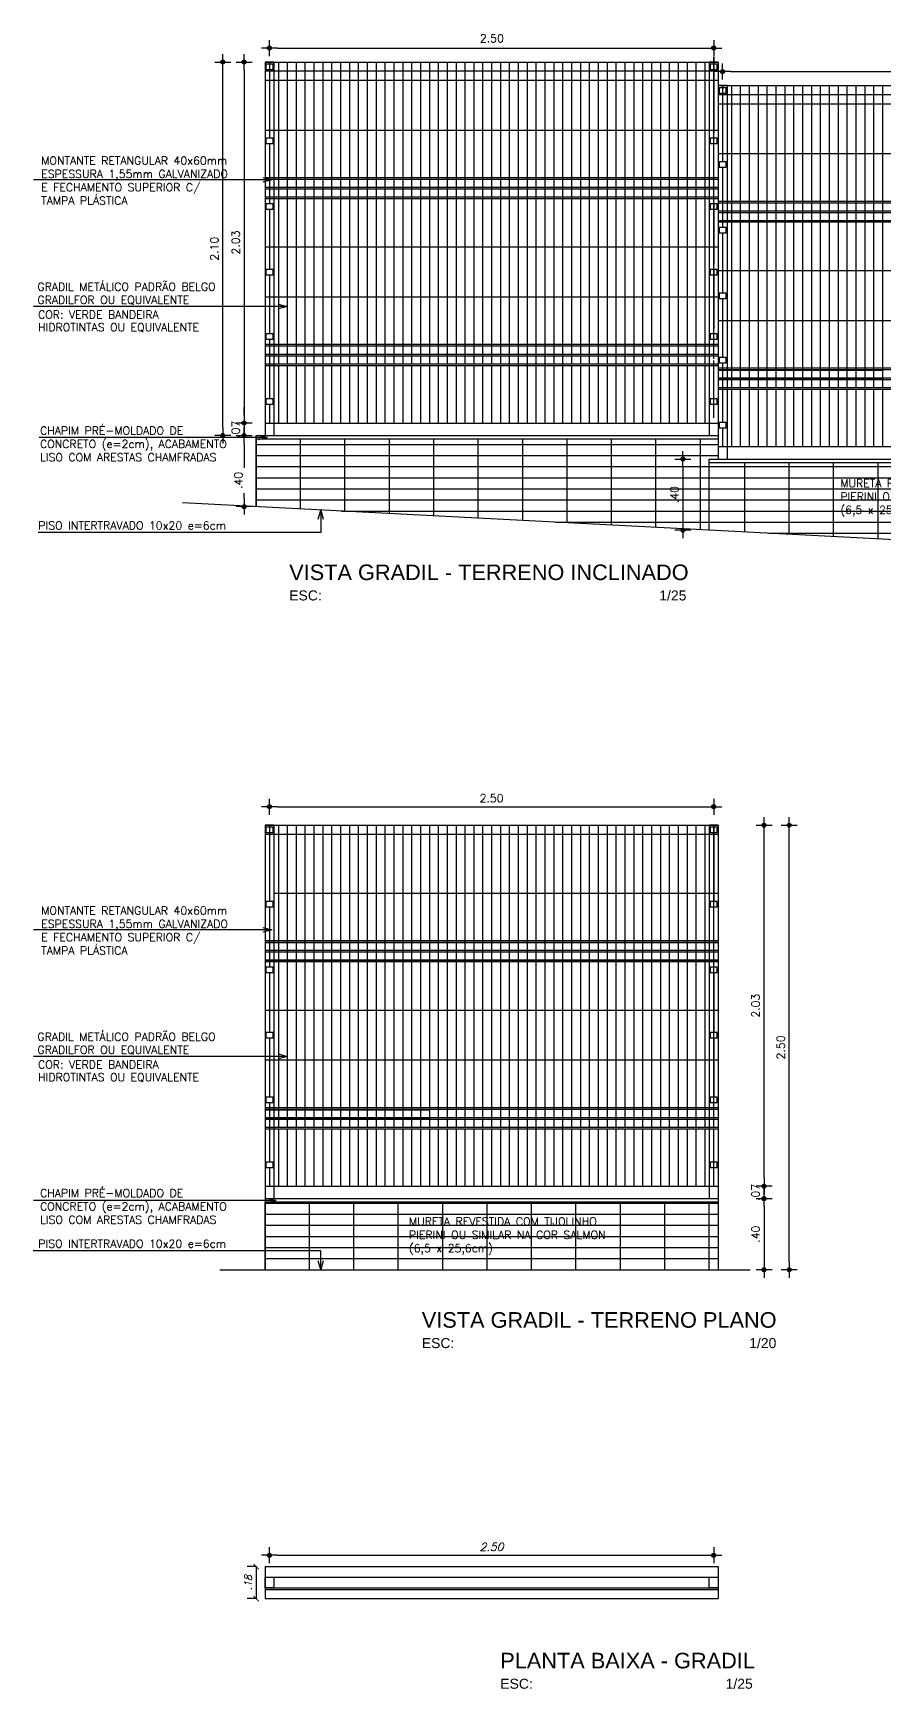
# Model space of a CAD drawing. Header units: millimetres. Extents: x 490 to 675, y -160 to -87.
# Drawn here: x 666.08 to 670.88, y -111.68 to -102.37 of the extents above; entities that cross this region are included whole.
import ezdxf

# ---------------------------------------------------------------- set-up
doc = ezdxf.new("R2010")
doc.units = ezdxf.units.MM
doc.header["$LTSCALE"] = 2.5
for name, color, linetype in [('ALAMBRADO', 2, 'Continuous'), ('COTA', 9, 'Continuous'), ('COTAS', 1, 'Continuous'), ('Hatch', 9, 'Continuous'), ('INDICAÇÃO', 1, 'Continuous'), ('LINHA', 1, 'Continuous'), ('TITULO', 2, 'Continuous'), ('TXAMB', 2, 'Continuous'), ('VIS', 5, 'Continuous'), ('VISTA1', 1, 'Continuous')]:
    doc.layers.add(name, color=color, linetype=linetype)
doc.styles.add('AMB25', font='ROMANS.SHX', dxfattribs={"height": 0.12})
doc.styles.add('COTA25', font='romans.shx')
doc.styles.add('COTA50', font='ROMANS.shx')
doc.styles.add('ROMANS', font='romans', dxfattribs={"oblique": 15})
doc.styles.add('TIT20', font='verdanab.ttf')
doc.dimstyles.new('Cota20', dxfattribs={"dimscale": 0, "dimtxt": 0.04, "dimasz": 0.03, "dimexe": 0.05, "dimexo": 0.2, "dimgap": 0.025, "dimtad": 1, "dimlfac": -1, "dimzin": 4, "dimdsep": 46, "dimtxsty": 'ROMANS', "dimblk": 'ARCHTICK', "dimcen": 0.075, "dimclrd": 256, "dimclre": 8, "dimclrt": 2, "dimadec": 0, "dimazin": 0, "dimtfac": 1.2, "dimtix": 1, "dimtmove": 2, "dimatfit": 3, "dimldrblk": 'DOT', "dimfxl": 0.2, "dimfxlon": 1, "dimtvp": 2, "dimtolj": 1, "dimtzin": 4, "dimarcsym": 0})
doc.dimstyles.new('COTA25$0', dxfattribs={"dimtxt": 0.045, "dimasz": 0.045, "dimexe": 0.05, "dimexo": 0.95, "dimgap": 0.025, "dimtad": 1, "dimzin": 4, "dimdsep": 46, "dimtxsty": 'COTA25', "dimblk": 'bola', "dimcen": -0.1, "dimdle": 0.05, "dimse1": 1, "dimse2": 1, "dimclrd": 256, "dimclre": 3, "dimclrt": 2, "dimadec": 0, "dimazin": 0, "dimtfac": 1, "dimtix": 1, "dimtmove": 2, "dimatfit": 3, "dimldrblk": 'USERTICK', "dimfxl": 1, "dimtvp": 2.5, "dimtolj": 1, "dimtzin": 4, "dimarcsym": 0})
doc.dimstyles.new('COTA50$7', dxfattribs={"dimtxt": 0.09, "dimasz": 0.1, "dimexe": 0.05, "dimexo": 0.95, "dimgap": 0.1, "dimtad": 1, "dimzin": 4, "dimdsep": 46, "dimtxsty": 'COTA50', "dimblk": 'USERTICK', "dimblk1": 'OPEN30', "dimblk2": 'OPEN30', "dimsah": 1, "dimcen": -0.1, "dimdle": 0.05, "dimse1": 1, "dimse2": 1, "dimclrd": 256, "dimclre": 3, "dimclrt": 2, "dimadec": 0, "dimazin": 0, "dimtfac": 1, "dimtix": 1, "dimtmove": 2, "dimatfit": 3, "dimldrblk": 'OPEN30', "dimfxl": 1, "dimtvp": 1.25, "dimtolj": 1, "dimtzin": 4, "dimarcsym": 0})

# ---------------------------------------------------------------- blocks, each defined once
blk = doc.blocks.new('bola')
blk.add_hatch(color=0).paths.add_polyline_path([(-0.25, 0, 1), (0.25, 0, 1)])
at = {"color": 0}
for p, q in [((-1, 0), (-0.25, 0)), ((0, 1), (0, 0.25)), ((0.25, 0), (1, 0)), ((0, -0.25), (0, -1))]:
    blk.add_line(p, q, dxfattribs=at)
blk.add_circle((0, 0), 0.25, dxfattribs=at)
blk = doc.blocks.new('*D623')
at = {"layer": 'COTA', "lineweight": -2}
blk.add_line((667.4584, -102.4522), (669.8684, -102.4522), dxfattribs=at)
at = {"layer": 'DEFPOINTS', "color": 0}
for p in [(669.9134, -102.4522), (667.4134, -102.5309), (669.9134, -102.5309)]:
    blk.add_point(p, dxfattribs=at)
at = {"layer": 'COTA', "lineweight": -2, "xscale": 0.045, "yscale": 0.045, "zscale": 0.045, "rotation": 180}
blk.add_blockref('bola', (667.4134, -102.4522), dxfattribs=at)
at = {"layer": 'COTA', "lineweight": -2, "xscale": 0.045, "yscale": 0.045, "zscale": 0.045}
blk.add_blockref('bola', (669.9134, -102.4522), dxfattribs=at)
at = {"layer": 'COTA', "color": 2, "insert": (668.6651, -102.3978), "char_height": 0.045, "attachment_point": 5, "style": 'COTA25'}
blk.add_mtext('\\A1;2.50', dxfattribs=at)
blk = doc.blocks.new('USERTICK')
at = {"color": 0}
for p, q in [((-1, 0), (1, 0)), ((0, 1), (0, -1))]:
    blk.add_line(p, q, dxfattribs=at)
blk.add_circle((0, 0), 0.25, dxfattribs=at)
blk = doc.blocks.new('*D624')
at = {"layer": 'COTA', "lineweight": -2}
blk.add_line((670.0084, -102.5846), (672.4184, -102.5846), dxfattribs=at)
at = {"layer": 'DEFPOINTS', "color": 0}
for p in [(672.4634, -102.5846), (669.9634, -102.6634), (672.4634, -102.6634)]:
    blk.add_point(p, dxfattribs=at)
at = {"layer": 'COTA', "lineweight": -2, "xscale": 0.045, "yscale": 0.045, "zscale": 0.045, "rotation": 180}
blk.add_blockref('bola', (669.9634, -102.5846), dxfattribs=at)
at = {"layer": 'COTA', "lineweight": -2, "xscale": 0.045, "yscale": 0.045, "zscale": 0.045}
blk.add_blockref('bola', (672.4634, -102.5846), dxfattribs=at)
at = {"layer": 'COTA', "color": 2, "insert": (671.2134, -102.5371), "char_height": 0.045, "attachment_point": 5, "style": 'COTA25'}
blk.add_mtext('\\A1;2.50', dxfattribs=at)
blk = doc.blocks.new('*D626')
at = {"layer": 'COTAS', "lineweight": -2}
blk.add_line((667.4584, -110.9276), (669.8684, -110.9276), dxfattribs=at)
at = {"layer": 'DEFPOINTS', "color": 0}
for p in [(669.9134, -110.9276), (667.4134, -111.0514), (669.9134, -111.0514)]:
    blk.add_point(p, dxfattribs=at)
at = {"layer": 'COTAS', "lineweight": -2, "xscale": 0.045, "yscale": 0.045, "zscale": 0.045, "rotation": 180}
blk.add_blockref('bola', (667.4134, -110.9276), dxfattribs=at)
at = {"layer": 'COTAS', "lineweight": -2, "xscale": 0.045, "yscale": 0.045, "zscale": 0.045}
blk.add_blockref('bola', (669.9134, -110.9276), dxfattribs=at)
at = {"layer": 'COTAS', "color": 2, "insert": (668.6634, -110.8801), "char_height": 0.045, "attachment_point": 5, "style": 'ROMANS'}
blk.add_mtext('\\A1;2.50', dxfattribs=at)
blk = doc.blocks.new('_ArchTick')
at = {"color": 0, "linetype": 'ByBlock', "const_width": 0.15}
blk.add_lwpolyline([(-0.5, -0.5), (0.5, 0.5)], dxfattribs=at)
blk = doc.blocks.new('*D627')
at = {"layer": 'COTAS', "color": 8, "lineweight": -2}
for p, q in [((667.3386, -110.9914), (667.2886, -110.9914)), ((667.3386, -111.1714), (667.2886, -111.1714))]:
    blk.add_line(p, q, dxfattribs=at)
at = {"layer": 'COTAS', "lineweight": -2}
blk.add_line((667.3386, -110.9914), (667.3386, -111.1714), dxfattribs=at)
at = {"layer": 'DEFPOINTS', "color": 0}
for p in [(667.3884, -110.9914), (667.3386, -111.1714), (667.3884, -111.1714)]:
    blk.add_point(p, dxfattribs=at)
at = {"layer": 'COTAS', "lineweight": -2, "xscale": 0.03, "yscale": 0.03, "zscale": 0.03}
for p, rotation in [((667.3386, -110.9914), 90), ((667.3386, -111.1714), 270)]:
    blk.add_blockref('_ArchTick', p, dxfattribs=dict(at, rotation=rotation))
at = {"layer": 'COTAS', "color": 2, "insert": (667.2936, -111.0814), "char_height": 0.04, "attachment_point": 5, "rotation": 90, "style": 'ROMANS'}
blk.add_mtext('\\A1;.18', dxfattribs=at)
blk = doc.blocks.new('_Dot')
at = {"color": 0, "linetype": 'ByBlock', "lineweight": -2}
blk.add_line((-0.5, 0), (-1, 0), dxfattribs=at)
at = {"color": 0, "linetype": 'ByBlock', "const_width": 0.5}
blk.add_lwpolyline([(-0.25, 0, 1), (0.25, 0, 1)], format="xyb", close=True, dxfattribs=at)
blk = doc.blocks.new('*D629')
at = {"layer": 'COTA', "lineweight": -2}
blk.add_line((667.2708, -102.5759), (667.2708, -104.5159), dxfattribs=at)
at = {"layer": 'DEFPOINTS', "color": 0}
for p in [(667.3884, -102.5309), (667.2708, -104.5609), (667.3884, -104.5609)]:
    blk.add_point(p, dxfattribs=at)
at = {"layer": 'COTA', "lineweight": -2, "xscale": 0.045, "yscale": 0.045, "zscale": 0.045}
for p, rotation in [((667.2708, -102.5309), 90), ((667.2708, -104.5609), 270)]:
    blk.add_blockref('bola', p, dxfattribs=dict(at, rotation=rotation))
at = {"layer": 'COTA', "color": 2, "insert": (667.2233, -103.5459), "char_height": 0.045, "attachment_point": 5, "rotation": 90, "style": 'COTA25'}
blk.add_mtext('\\A1;2.03', dxfattribs=at)
blk = doc.blocks.new('*D630')
at = {"layer": 'COTA', "lineweight": -2}
for p, q in [((667.2708, -104.5159), (667.2708, -104.4709)), ((667.2708, -104.5609), (667.2708, -104.6309)), ((667.2708, -104.6759), (667.2708, -104.7209))]:
    blk.add_line(p, q, dxfattribs=at)
at = {"layer": 'DEFPOINTS', "color": 0}
for p in [(667.2708, -104.6309), (667.3384, -104.6309), (667.3884, -104.5609)]:
    blk.add_point(p, dxfattribs=at)
at = {"layer": 'COTA', "lineweight": -2, "xscale": 0.045, "yscale": 0.045, "zscale": 0.045}
for p, rotation in [((667.2708, -104.5609), 270), ((667.2708, -104.6309), 90)]:
    blk.add_blockref('bola', p, dxfattribs=dict(at, rotation=rotation))
at = {"layer": 'COTA', "color": 2, "insert": (667.2233, -104.5959), "char_height": 0.045, "attachment_point": 5, "rotation": 90, "style": 'COTA25'}
blk.add_mtext('\\A1;.07', dxfattribs=at)
blk = doc.blocks.new('*D631')
at = {"layer": 'COTA', "lineweight": -2}
for p, q in [((667.2708, -104.6759), (667.2708, -104.8126)), ((667.2708, -104.9859), (667.2708, -104.9548))]:
    blk.add_line(p, q, dxfattribs=at)
at = {"layer": 'DEFPOINTS', "color": 0}
for p in [(667.3384, -104.6309), (667.2708, -105.0309), (667.3384, -105.0309)]:
    blk.add_point(p, dxfattribs=at)
at = {"layer": 'COTA', "lineweight": -2, "xscale": 0.045, "yscale": 0.045, "zscale": 0.045}
for p, rotation in [((667.2708, -104.6309), 90), ((667.2708, -105.0309), 270)]:
    blk.add_blockref('bola', p, dxfattribs=dict(at, rotation=rotation))
at = {"layer": 'COTA', "color": 2, "insert": (667.2383, -104.8837), "char_height": 0.045, "attachment_point": 5, "rotation": 90, "style": 'COTA25'}
blk.add_mtext('\\A1;.40', dxfattribs=at)
blk = doc.blocks.new('*D632')
at = {"layer": 'COTA', "lineweight": -2}
blk.add_line((667.4584, -106.7184), (669.8684, -106.7184), dxfattribs=at)
at = {"layer": 'DEFPOINTS', "color": 0}
for p in [(669.9134, -106.7184), (667.4134, -106.8222), (669.9134, -106.8222)]:
    blk.add_point(p, dxfattribs=at)
at = {"layer": 'COTA', "lineweight": -2, "xscale": 0.045, "yscale": 0.045, "zscale": 0.045, "rotation": 180}
blk.add_blockref('bola', (667.4134, -106.7184), dxfattribs=at)
at = {"layer": 'COTA', "lineweight": -2, "xscale": 0.045, "yscale": 0.045, "zscale": 0.045}
blk.add_blockref('bola', (669.9134, -106.7184), dxfattribs=at)
at = {"layer": 'COTA', "color": 2, "insert": (668.6634, -106.6709), "char_height": 0.045, "attachment_point": 5, "style": 'COTA25'}
blk.add_mtext('\\A1;2.50', dxfattribs=at)
blk = doc.blocks.new('*D622')
at = {"layer": 'COTA', "lineweight": -2}
blk.add_line((670.1969, -108.9672), (670.1969, -109.2772), dxfattribs=at)
at = {"layer": 'DEFPOINTS', "color": 0}
for p in [(669.9384, -108.9222), (669.9384, -109.3222), (670.1969, -109.3222)]:
    blk.add_point(p, dxfattribs=at)
at = {"layer": 'COTA', "lineweight": -2, "xscale": 0.045, "yscale": 0.045, "zscale": 0.045}
for p, rotation in [((670.1969, -108.9222), 90), ((670.1969, -109.3222), 270)]:
    blk.add_blockref('bola', p, dxfattribs=dict(at, rotation=rotation))
at = {"layer": 'COTA', "color": 2, "insert": (670.1494, -109.1222), "char_height": 0.045, "attachment_point": 5, "rotation": 90, "style": 'COTA25'}
blk.add_mtext('\\A1;.40', dxfattribs=at)
blk = doc.blocks.new('_OPEN30')
at = {"color": 0, "linetype": 'ByBlock', "ltscale": 0.5}
for p, q in [((-1, 0.27), (0, 0)), ((0, 0), (-1, -0.27)), ((0, 0), (-1, 0))]:
    blk.add_line(p, q, dxfattribs=at)
blk = doc.blocks.new('*D633')
at = {"layer": 'COTA', "lineweight": -2}
blk.add_line((670.1969, -108.8072), (670.1969, -106.8672), dxfattribs=at)
at = {"layer": 'DEFPOINTS', "color": 0}
for p in [(669.9384, -106.8222, 1.6424), (670.1969, -106.8222), (669.9384, -108.8522, 1.6424)]:
    blk.add_point(p, dxfattribs=at)
at = {"layer": 'COTA', "lineweight": -2, "xscale": 0.045, "yscale": 0.045, "zscale": 0.045}
for p, rotation in [((670.1969, -106.8222), 90), ((670.1969, -108.8522), 270)]:
    blk.add_blockref('bola', p, dxfattribs=dict(at, rotation=rotation))
at = {"layer": 'COTA', "color": 2, "insert": (670.1494, -107.8372), "char_height": 0.045, "attachment_point": 5, "rotation": 90, "style": 'COTA25'}
blk.add_mtext('\\A1;2.03', dxfattribs=at)
blk = doc.blocks.new('*D634')
at = {"layer": 'COTA', "lineweight": -2}
blk.add_line((670.3384, -109.2772), (670.3384, -106.8672), dxfattribs=at)
at = {"layer": 'DEFPOINTS', "color": 0}
for p in [(669.9384, -106.8222, 1.6424), (670.3384, -106.8222), (670.1192, -109.3222, 1.6424)]:
    blk.add_point(p, dxfattribs=at)
at = {"layer": 'COTA', "lineweight": -2, "xscale": 0.045, "yscale": 0.045, "zscale": 0.045}
for p, rotation in [((670.3384, -106.8222), 90), ((670.3384, -109.3222), 270)]:
    blk.add_blockref('bola', p, dxfattribs=dict(at, rotation=rotation))
at = {"layer": 'COTA', "color": 2, "insert": (670.2909, -108.0722), "char_height": 0.045, "attachment_point": 5, "rotation": 90, "style": 'COTA25'}
blk.add_mtext('\\A1;2.50', dxfattribs=at)
blk = doc.blocks.new('*D635')
at = {"layer": 'COTA', "lineweight": -2}
for p, q in [((670.1969, -108.8072), (670.1969, -108.7622)), ((670.1969, -108.9222), (670.1969, -108.8522)), ((670.1969, -108.9672), (670.1969, -109.0122))]:
    blk.add_line(p, q, dxfattribs=at)
at = {"layer": 'DEFPOINTS', "color": 0}
for p in [(669.9384, -108.8522, 1.6424), (669.9384, -108.9222, 1.6424), (670.1969, -108.8522)]:
    blk.add_point(p, dxfattribs=at)
at = {"layer": 'COTA', "lineweight": -2, "xscale": 0.045, "yscale": 0.045, "zscale": 0.045}
for p, rotation in [((670.1969, -108.8522), 270), ((670.1969, -108.9222), 90)]:
    blk.add_blockref('bola', p, dxfattribs=dict(at, rotation=rotation))
at = {"layer": 'COTA', "color": 2, "insert": (670.1494, -108.8872), "char_height": 0.045, "attachment_point": 5, "rotation": 90, "style": 'COTA25'}
blk.add_mtext('\\A1;.07', dxfattribs=at)
blk = doc.blocks.new('*D636')
at = {"layer": 'COTA', "lineweight": -2}
blk.add_line((669.7402, -104.8084), (669.7402, -105.1184), dxfattribs=at)
at = {"layer": 'DEFPOINTS', "color": 0}
for p in [(669.8884, -104.7634), (669.7402, -105.1634), (669.8884, -105.1634)]:
    blk.add_point(p, dxfattribs=at)
at = {"layer": 'COTA', "lineweight": -2, "xscale": 0.045, "yscale": 0.045, "zscale": 0.045}
for p, rotation in [((669.7402, -104.7634), 90), ((669.7402, -105.1634), 270)]:
    blk.add_blockref('bola', p, dxfattribs=dict(at, rotation=rotation))
at = {"layer": 'COTA', "color": 2, "insert": (669.6927, -104.9634), "char_height": 0.045, "attachment_point": 5, "rotation": 90, "style": 'COTA25'}
blk.add_mtext('\\A1;.40', dxfattribs=at)
blk = doc.blocks.new('*D638')
at = {"layer": 'COTA', "lineweight": -2}
blk.add_line((667.1509, -104.5859), (667.1509, -102.5759), dxfattribs=at)
at = {"layer": 'DEFPOINTS', "color": 0}
for p in [(667.1509, -102.5309), (667.4134, -102.5309), (667.4384, -104.6309)]:
    blk.add_point(p, dxfattribs=at)
at = {"layer": 'COTA', "lineweight": -2, "xscale": 0.045, "yscale": 0.045, "zscale": 0.045}
for p, rotation in [((667.1509, -102.5309), 90), ((667.1509, -104.6309), 270)]:
    blk.add_blockref('bola', p, dxfattribs=dict(at, rotation=rotation))
at = {"layer": 'COTA', "color": 2, "insert": (667.1034, -103.5809), "char_height": 0.045, "attachment_point": 5, "rotation": 90, "style": 'COTA25'}
blk.add_mtext('\\A1;2.10', dxfattribs=at)

msp = doc.modelspace()

# ---------------------------------------------------------------- hatches: boundary and pattern name
at = {"layer": 'Hatch'}
h = msp.add_hatch(dxfattribs=at)
h.set_pattern_fill('GRATE', color=256, scale=2, style=0)
h.set_pattern_definition([(0, (667.338365, -105.43093), (0, 0.0625), []), (90, (667.33836, -105.43093), (-0.25, 2e-17), [])])
h.paths.add_polyline_path([(675.0384, -104.9185), (672.4884, -104.9185), (672.4884, -105.2985), (675.0384, -105.4309)])
h.paths.add_polyline_path([(672.4884, -104.9185), (672.4684, -104.9185), (672.4684, -104.8985), (672.4884, -104.8985), (672.4884, -104.7834), (669.8884, -104.7834), (669.8884, -105.1634), (672.4884, -105.2985)])
h.paths.add_polyline_path([(669.8884, -104.7634), (669.9384, -104.7634), (669.9384, -104.6509), (667.3384, -104.6509), (667.3384, -105.0309), (669.8884, -105.1634)])
h.paths.add_polyline_path([(672.6141, -105.1761), (672.6141, -104.9157), (672.5466, -104.9157), (672.5466, -105.1761)], flags=9)
h.paths.add_polyline_path([(672.3568, -105.129), (672.3568, -105.0144), (672.2893, -105.0144), (672.2893, -105.129)], flags=24)
h.paths.add_polyline_path([(669.7415, -104.9939), (669.7415, -104.8793), (669.674, -104.8793), (669.674, -104.9939)], flags=24)
h = msp.add_hatch(dxfattribs=at)
h.set_pattern_fill('GRATE', color=256, scale=2, style=0)
h.set_pattern_definition([(0, (667.388365, -109.32216), (0, 0.0625), []), (90, (667.38836, -109.32216), (-0.25, 2e-17), [])])
h.paths.add_polyline_path([(669.9384, -108.9422), (667.3884, -108.9422), (667.3884, -109.3222), (669.9384, -109.3222)])

# ---------------------------------------------------------------- linework, layer by layer
msp.add_line((667.3884, -111.1714), (669.9384, -111.1714))
at = {"layer": 'ALAMBRADO'}
for p, q in [((667.3884, -102.5309), (667.3884, -104.6309)), ((667.4384, -102.5309), (667.3884, -102.5309)), ((667.4384, -102.5309), (667.4384, -104.6309)), ((669.8884, -102.5309), (669.8884, -104.6309)), ((669.9384, -102.5309), (669.8884, -102.5309)), ((669.9384, -102.5309), (669.9384, -104.6309)), ((669.9384, -102.6309), (669.9384, -104.7634)), ((669.9884, -102.6634), (669.9384, -102.6634)), ((669.9884, -102.6634), (669.9884, -104.7634)), ((667.3884, -104.6309), (667.4384, -104.6309)), ((669.8884, -104.6309), (669.9384, -104.6309)), ((669.9384, -104.7634), (669.9884, -104.7634)), ((667.3884, -106.8222), (667.3884, -108.9222)), ((667.4384, -106.8222), (667.3884, -106.8222)), ((667.4384, -106.8222), (667.4384, -108.9222)), ((669.8884, -106.8222), (669.8884, -108.9222)), ((669.9384, -106.8222), (669.8884, -106.8222)), ((669.9384, -106.8222), (669.9384, -108.9222)), ((667.3884, -108.9222), (667.4384, -108.9222)), ((669.8884, -108.9222), (669.9384, -108.9222)), ((667.3884, -111.0514), (669.9384, -111.0514)), ((667.3884, -111.1114), (669.9384, -111.1114)), ((667.3884, -111.1207), (669.9384, -111.1207))]:
    msp.add_line(p, q, dxfattribs=at)
at = {"layer": 'COTAS'}
msp.add_line((669.9384, -104.5934), (669.9384, -104.7634), dxfattribs=at)
at = {"layer": 'Hatch', "color": 250}
for p, q in [((669.9133, -102.5009), (669.9133, -104.2004)), ((669.9134, -102.5009), (669.9134, -102.9299)), ((667.3884, -102.5309), (669.9384, -102.5309)), ((667.3884, -102.5809), (668.3187, -102.5809)), ((667.4134, -102.5309), (667.4134, -102.9599)), ((667.4634, -102.5309), (667.4634, -104.2304)), ((667.5134, -102.5309), (667.5134, -104.2304)), ((667.5634, -102.5309), (667.5634, -104.2304)), ((667.6134, -102.5309), (667.6134, -104.2304)), ((667.6634, -102.5309), (667.6634, -104.2304)), ((667.7134, -102.5309), (667.7134, -104.2304)), ((667.7634, -102.5309), (667.7634, -104.2304)), ((667.8134, -102.5309), (667.8134, -104.2304)), ((667.8634, -102.5309), (667.8634, -104.2304)), ((667.9134, -102.5309), (667.9134, -104.2304)), ((667.9634, -102.5309), (667.9634, -104.2304)), ((668.0134, -102.5309), (668.0134, -104.2304)), ((668.0634, -102.5309), (668.0634, -104.2304)), ((668.1134, -102.5309), (668.1134, -104.2304)), ((668.1634, -102.5309), (668.1634, -104.2304)), ((668.2134, -102.5309), (668.2134, -104.2304)), ((668.2634, -102.5309), (668.2634, -104.2304)), ((668.3134, -102.5309), (668.3134, -104.2304)), ((668.3187, -102.5809), (669.9384, -102.5809)), ((668.3633, -102.5309), (668.3633, -104.0656)), ((668.3633, -102.5309), (668.3633, -104.2304)), ((668.4133, -102.5309), (668.4133, -104.2304)), ((668.4133, -102.5309), (668.4133, -104.2304)), ((668.4633, -102.5309), (668.4633, -104.2304)), ((668.4633, -102.5309), (668.4633, -104.2304)), ((668.5133, -102.5309), (668.5133, -104.2304)), ((668.5133, -102.5309), (668.5133, -104.2304)), ((668.5633, -102.5309), (668.5633, -104.2304)), ((668.5633, -102.5309), (668.5633, -104.2304)), ((668.6133, -102.5309), (668.6133, -104.2304)), ((668.6633, -102.5309), (668.6633, -104.2304)), ((668.7133, -102.5309), (668.7133, -104.2304)), ((668.7633, -102.5309), (668.7633, -104.5609)), ((668.8133, -102.5309), (668.8133, -104.5609)), ((668.8633, -102.5309), (668.8633, -104.5609)), ((668.9133, -102.5309), (668.9133, -104.5609)), ((668.9633, -102.5309), (668.9633, -104.5609)), ((669.0133, -102.5309), (669.0133, -104.2304)), ((669.0633, -102.5309), (669.0633, -104.5609)), ((669.1133, -102.5309), (669.1133, -104.2304)), ((669.1633, -102.5309), (669.1633, -104.2304)), ((669.2133, -102.5309), (669.2133, -104.2304)), ((669.2633, -102.5309), (669.2633, -104.2304)), ((669.3133, -102.5309), (669.3133, -104.2304)), ((669.3633, -102.5309), (669.3633, -104.2304)), ((669.4133, -102.5309), (669.4133, -104.2304)), ((669.4633, -102.5309), (669.4633, -104.2304)), ((669.5133, -102.5309), (669.5133, -104.2304)), ((669.5633, -102.5309), (669.5633, -104.2304)), ((669.6133, -102.5309), (669.6133, -104.2304)), ((669.6633, -102.5309), (669.6633, -104.2304)), ((669.7133, -102.5309), (669.7133, -104.2304)), ((669.7633, -102.5309), (669.7633, -104.2304)), ((669.8133, -102.5309), (669.8133, -104.2304)), ((669.8633, -102.5309), (669.8633, -104.2304)), ((667.3884, -102.6335), (669.9384, -102.6335)), ((669.9384, -102.6634), (672.4884, -102.6634)), ((669.9634, -102.6634), (669.9634, -103.0924)), ((670.0134, -102.6634), (670.0134, -104.3629)), ((670.0634, -102.6634), (670.0634, -104.3629)), ((670.1134, -102.6634), (670.1134, -104.3629)), ((670.1634, -102.6634), (670.1634, -104.3629)), ((670.2134, -102.6634), (670.2134, -104.3629)), ((670.2634, -102.6634), (670.2634, -104.3629)), ((670.3134, -102.6634), (670.3134, -104.3629)), ((670.3634, -102.6634), (670.3634, -104.3629)), ((670.4134, -102.6634), (670.4134, -104.3629)), ((670.4634, -102.6634), (670.4634, -104.3629)), ((670.5134, -102.6634), (670.5134, -104.3629)), ((670.5634, -102.6634), (670.5634, -104.3629)), ((670.6134, -102.6634), (670.6134, -104.3629)), ((670.6634, -102.6634), (670.6634, -104.3629)), ((670.7134, -102.6634), (670.7134, -104.3629)), ((670.7634, -102.6634), (670.7634, -104.3629)), ((670.8134, -102.6634), (670.8134, -104.3629)), ((670.8634, -102.6634), (670.8634, -104.3629)), ((669.9384, -102.7134), (670.8687, -102.7134)), ((669.9384, -102.766), (672.4884, -102.766)), ((670.8687, -102.7134), (672.4884, -102.7134)), ((667.3884, -102.9135), (669.9384, -102.9135)), ((667.4134, -102.9899), (667.4134, -103.3287)), ((669.9384, -103.046), (672.4884, -103.046)), ((669.9634, -103.1224), (669.9634, -103.4611)), ((669.9384, -103.1821), (667.3884, -103.1821)), ((669.9384, -103.1914), (667.3884, -103.1914)), ((669.9384, -103.2363), (667.3884, -103.2363)), ((669.9384, -103.2456), (667.3884, -103.2456)), ((669.9384, -103.2904), (667.3884, -103.2904)), ((669.9384, -103.2997), (667.3884, -103.2997)), ((669.9134, -103.3287), (669.9134, -103.6674)), ((672.4884, -103.3146), (669.9384, -103.3146)), ((669.9384, -103.3234), (670.8687, -103.3234)), ((672.4884, -103.3239), (669.9384, -103.3239)), ((670.8687, -103.3234), (672.4884, -103.3234)), ((667.4134, -103.3587), (667.4134, -103.6974)), ((672.4884, -103.3687), (669.9384, -103.3687)), ((672.4884, -103.378), (669.9384, -103.378)), ((672.4884, -103.4229), (669.9384, -103.4229)), ((669.9384, -103.4234), (670.8687, -103.4234)), ((672.4884, -103.4322), (669.9384, -103.4322)), ((670.8687, -103.4234), (672.4884, -103.4234)), ((669.9634, -103.4911), (669.9634, -103.8299)), ((667.3884, -103.5709), (668.3187, -103.5709)), ((668.3187, -103.5709), (669.9384, -103.5709)), ((669.9134, -103.6974), (669.9134, -104.0299)), ((669.9384, -103.7034), (670.8687, -103.7034)), ((670.8687, -103.7034), (672.4884, -103.7034)), ((667.4134, -103.7274), (667.4134, -104.0599)), ((667.3884, -103.8509), (668.3187, -103.8509)), ((668.3187, -103.8509), (669.9384, -103.8509)), ((669.9634, -103.8599), (669.9634, -104.1924)), ((669.9384, -103.9834), (670.8687, -103.9834)), ((670.8687, -103.9834), (672.4884, -103.9834)), ((667.4134, -104.0899), (667.4134, -104.4255)), ((669.9384, -104.1195), (667.3884, -104.1195)), ((669.9384, -104.1288), (667.3884, -104.1288)), ((669.9384, -104.1763), (667.3884, -104.1763)), ((669.9384, -104.1856), (667.3884, -104.1856)), ((668.3633, -104.0933), (668.3633, -104.2304)), ((669.9384, -104.2304), (667.3884, -104.2304)), ((669.9384, -104.2397), (667.3884, -104.2397)), ((667.4634, -104.2397), (667.4634, -104.5609)), ((667.5134, -104.2397), (667.5134, -104.5609)), ((667.5634, -104.2397), (667.5634, -104.5609)), ((667.6134, -104.2397), (667.6134, -104.5609)), ((667.6634, -104.2397), (667.6634, -104.5609)), ((667.7134, -104.2397), (667.7134, -104.5609)), ((667.7634, -104.2397), (667.7634, -104.5609)), ((667.8134, -104.2397), (667.8134, -104.5609)), ((667.8634, -104.2397), (667.8634, -104.5609)), ((667.9134, -104.2397), (667.9134, -104.5609)), ((667.9634, -104.2397), (667.9634, -104.5609)), ((668.0134, -104.2397), (668.0134, -104.5609)), ((668.0634, -104.2397), (668.0634, -104.5609)), ((668.1134, -104.2397), (668.1134, -104.5609)), ((668.1634, -104.2397), (668.1634, -104.5609)), ((668.2134, -104.2397), (668.2134, -104.5609)), ((668.2634, -104.2397), (668.2634, -104.5609)), ((668.3134, -104.2397), (668.3134, -104.5609)), ((668.3633, -104.2397), (668.3633, -104.5609)), ((668.3633, -104.2397), (668.3633, -104.5609)), ((668.4133, -104.2397), (668.4133, -104.5609)), ((668.4133, -104.2397), (668.4133, -104.5609)), ((668.4633, -104.2397), (668.4633, -104.5609)), ((668.4633, -104.2397), (668.4633, -104.5609)), ((668.5133, -104.2397), (668.5133, -104.5609)), ((668.5133, -104.2397), (668.5133, -104.5609)), ((668.5633, -104.2397), (668.5633, -104.5609)), ((668.5633, -104.2397), (668.5633, -104.5609)), ((668.6133, -104.2397), (668.6133, -104.5609)), ((668.6633, -104.2397), (668.6633, -104.5609)), ((668.7133, -104.2397), (668.7133, -104.5609)), ((669.0133, -104.2397), (669.0133, -104.5609)), ((669.1133, -104.2397), (669.1133, -104.5609)), ((669.1633, -104.2397), (669.1633, -104.5609)), ((669.2133, -104.2397), (669.2133, -104.5609)), ((669.2633, -104.2397), (669.2633, -104.5609)), ((669.3133, -104.2397), (669.3133, -104.5609)), ((669.3633, -104.2397), (669.3633, -104.5609)), ((669.4133, -104.2397), (669.4133, -104.5609)), ((669.4633, -104.2397), (669.4633, -104.5609)), ((669.5133, -104.2397), (669.5133, -104.5609)), ((669.5633, -104.2397), (669.5633, -104.5609)), ((669.6133, -104.2397), (669.6133, -104.5609)), ((669.6633, -104.2397), (669.6633, -104.5609)), ((669.7133, -104.2397), (669.7133, -104.5609)), ((669.7633, -104.2397), (669.7633, -104.5609)), ((669.8133, -104.2397), (669.8133, -104.5609)), ((669.8633, -104.2397), (669.8633, -104.5609)), ((669.9133, -104.2097), (669.9133, -104.5309)), ((672.4884, -104.252), (669.9384, -104.252)), ((672.4884, -104.2613), (669.9384, -104.2613)), ((669.9384, -104.2634), (670.8687, -104.2634)), ((669.9634, -104.2224), (669.9634, -104.558)), ((672.4884, -104.3087), (669.9384, -104.3087)), ((669.9384, -104.3134), (670.8687, -104.3134)), ((672.4884, -104.318), (669.9384, -104.318)), ((672.4884, -104.3629), (669.9384, -104.3629)), ((667.4134, -104.4555), (667.4134, -104.5609)), ((672.4884, -104.3722), (669.9384, -104.3722)), ((670.0134, -104.3722), (670.0134, -104.6934)), ((670.0634, -104.3722), (670.0634, -104.6934)), ((670.1134, -104.3722), (670.1134, -104.6934)), ((670.1634, -104.3722), (670.1634, -104.6934)), ((670.2134, -104.3722), (670.2134, -104.6934)), ((670.2634, -104.3722), (670.2634, -104.6934)), ((670.3134, -104.3722), (670.3134, -104.6934)), ((670.3634, -104.3722), (670.3634, -104.6934)), ((670.4134, -104.3722), (670.4134, -104.6934)), ((670.4634, -104.3722), (670.4634, -104.6934)), ((670.5134, -104.3722), (670.5134, -104.6934)), ((670.5634, -104.3722), (670.5634, -104.6934)), ((670.6134, -104.3722), (670.6134, -104.6934)), ((670.6634, -104.3722), (670.6634, -104.6934)), ((670.7134, -104.3722), (670.7134, -104.6934)), ((670.7634, -104.3722), (670.7634, -104.6934)), ((670.8134, -104.3722), (670.8134, -104.6934)), ((670.8634, -104.3722), (670.8634, -104.6934)), ((667.3884, -104.5609), (669.9384, -104.5609)), ((669.9634, -104.588), (669.9634, -104.6934)), ((669.9384, -104.6934), (672.4884, -104.6934)), ((667.3884, -106.8222), (669.9384, -106.8222)), ((667.3884, -106.8722), (668.3187, -106.8722)), ((667.4134, -106.8222), (667.4134, -107.2512)), ((667.4634, -106.8222), (667.4634, -108.5217)), ((667.5134, -106.8222), (667.5134, -108.5217)), ((667.5634, -106.8222), (667.5634, -108.5217)), ((667.6134, -106.8222), (667.6134, -108.5217)), ((667.6634, -106.8222), (667.6634, -108.5217)), ((667.7134, -106.8222), (667.7134, -108.5217)), ((667.7634, -106.8222), (667.7634, -108.5217)), ((667.8134, -106.8222), (667.8134, -108.5217)), ((667.8634, -106.8222), (667.8634, -108.5217)), ((667.9134, -106.8222), (667.9134, -108.5217)), ((667.9634, -106.8222), (667.9634, -108.5217)), ((668.0134, -106.8222), (668.0134, -108.5217)), ((668.0634, -106.8222), (668.0634, -108.5217)), ((668.1134, -106.8222), (668.1134, -108.5217)), ((668.1634, -106.8222), (668.1634, -108.5217)), ((668.2134, -106.8222), (668.2134, -108.5217)), ((668.2634, -106.8222), (668.2634, -108.5217)), ((668.3134, -106.8222), (668.3134, -108.5217)), ((668.3187, -106.8722), (669.9384, -106.8722)), ((668.3633, -106.8222), (668.3633, -108.3569)), ((668.3633, -106.8222), (668.3633, -108.5217)), ((668.4133, -106.8222), (668.4133, -108.5217)), ((668.4133, -106.8222), (668.4133, -108.5217)), ((668.4633, -106.8222), (668.4633, -108.5217)), ((668.4633, -106.8222), (668.4633, -108.5217)), ((668.5133, -106.8222), (668.5133, -108.5217)), ((668.5133, -106.8222), (668.5133, -108.5217)), ((668.5633, -106.8222), (668.5633, -108.5217)), ((668.5633, -106.8222), (668.5633, -108.5217)), ((668.6133, -106.8222), (668.6133, -108.5217)), ((668.6633, -106.8222), (668.6633, -108.5217)), ((668.7133, -106.8222), (668.7133, -108.5217)), ((668.7633, -106.8222), (668.7633, -108.8522)), ((668.8133, -106.8222), (668.8133, -108.8522)), ((668.8633, -106.8222), (668.8633, -108.8522)), ((668.9133, -106.8222), (668.9133, -108.8522)), ((668.9633, -106.8222), (668.9633, -108.8522)), ((669.0133, -106.8222), (669.0133, -108.5217)), ((669.0633, -106.8222), (669.0633, -108.8522)), ((669.1133, -106.8222), (669.1133, -108.5217)), ((669.1633, -106.8222), (669.1633, -108.5217)), ((669.2133, -106.8222), (669.2133, -108.5217)), ((669.2633, -106.8222), (669.2633, -108.5217)), ((669.3133, -106.8222), (669.3133, -108.5217)), ((669.3633, -106.8222), (669.3633, -108.5217)), ((669.4133, -106.8222), (669.4133, -108.5217)), ((669.4633, -106.8222), (669.4633, -108.5217)), ((669.5133, -106.8222), (669.5133, -108.5217)), ((669.5633, -106.8222), (669.5633, -108.5217)), ((669.6133, -106.8222), (669.6133, -108.5217)), ((669.6633, -106.8222), (669.6633, -108.5217)), ((669.7133, -106.8222), (669.7133, -108.5217)), ((669.7633, -106.8222), (669.7633, -108.5217)), ((669.8133, -106.8222), (669.8133, -108.5217)), ((669.8633, -106.8222), (669.8633, -108.5217)), ((669.9133, -106.8222), (669.9133, -108.5217)), ((669.9134, -106.8222), (669.9134, -107.2512)), ((667.4384, -107.2048), (669.9384, -107.2048)), ((667.4134, -107.2812), (667.4134, -107.6199)), ((669.9384, -107.4734), (667.3884, -107.4734)), ((667.3884, -107.4822), (668.3187, -107.4822)), ((669.9384, -107.4827), (667.3884, -107.4827)), ((669.9384, -107.5275), (667.3884, -107.5275)), ((669.9384, -107.5368), (667.3884, -107.5368)), ((668.3187, -107.4822), (669.9384, -107.4822)), ((669.9384, -107.5817), (667.3884, -107.5817)), ((667.3884, -107.5822), (668.3187, -107.5822)), ((669.9384, -107.591), (667.3884, -107.591)), ((668.3187, -107.5822), (669.9384, -107.5822)), ((667.4134, -107.6499), (667.4134, -107.9887)), ((669.9134, -107.6499), (669.9134, -107.9887)), ((667.3884, -107.8622), (668.3187, -107.8622)), ((668.3187, -107.8622), (669.9384, -107.8622)), ((667.4134, -108.0187), (667.4134, -108.3512)), ((669.9134, -108.0187), (669.9134, -108.3512)), ((667.3884, -108.1422), (668.3187, -108.1422)), ((668.3187, -108.1422), (669.9384, -108.1422)), ((669.9384, -108.4108), (667.3884, -108.4108)), ((669.9384, -108.4201), (667.3884, -108.4201)), ((667.3884, -108.4222), (668.3187, -108.4222)), ((669.9384, -108.4675), (667.3884, -108.4675)), ((667.4134, -108.3812), (667.4134, -108.7168)), ((668.3633, -108.3846), (668.3633, -108.5217)), ((667.3884, -108.4722), (668.3187, -108.4722)), ((669.9384, -108.4768), (667.3884, -108.4768)), ((669.9384, -108.5217), (667.3884, -108.5217)), ((669.9384, -108.531), (667.3884, -108.531)), ((667.4634, -108.531), (667.4634, -108.8522)), ((667.5134, -108.531), (667.5134, -108.8522)), ((667.5634, -108.531), (667.5634, -108.8522)), ((667.6134, -108.531), (667.6134, -108.8522)), ((667.6634, -108.531), (667.6634, -108.8522)), ((667.7134, -108.531), (667.7134, -108.8522)), ((667.7634, -108.531), (667.7634, -108.8522)), ((667.8134, -108.531), (667.8134, -108.8522)), ((667.8634, -108.531), (667.8634, -108.8522)), ((667.9134, -108.531), (667.9134, -108.8522)), ((667.9634, -108.531), (667.9634, -108.8522)), ((668.0134, -108.531), (668.0134, -108.8522)), ((668.0634, -108.531), (668.0634, -108.8522)), ((668.1134, -108.531), (668.1134, -108.8522)), ((668.1634, -108.531), (668.1634, -108.8522)), ((668.2134, -108.531), (668.2134, -108.8522)), ((668.2634, -108.531), (668.2634, -108.8522)), ((668.3134, -108.531), (668.3134, -108.8522)), ((668.3633, -108.531), (668.3633, -108.8522)), ((668.3633, -108.531), (668.3633, -108.8522)), ((668.4133, -108.531), (668.4133, -108.8522)), ((668.4133, -108.531), (668.4133, -108.8522)), ((668.4633, -108.531), (668.4633, -108.8522)), ((668.4633, -108.531), (668.4633, -108.8522)), ((668.5133, -108.531), (668.5133, -108.8522)), ((668.5133, -108.531), (668.5133, -108.8522)), ((668.5633, -108.531), (668.5633, -108.8522)), ((668.5633, -108.531), (668.5633, -108.8522)), ((668.6133, -108.531), (668.6133, -108.8522)), ((668.6633, -108.531), (668.6633, -108.8522)), ((668.7133, -108.531), (668.7133, -108.8522)), ((669.0133, -108.531), (669.0133, -108.8522)), ((669.1133, -108.531), (669.1133, -108.8522)), ((669.1633, -108.531), (669.1633, -108.8522)), ((669.2133, -108.531), (669.2133, -108.8522)), ((669.2633, -108.531), (669.2633, -108.8522)), ((669.3133, -108.531), (669.3133, -108.8522)), ((669.3633, -108.531), (669.3633, -108.8522)), ((669.4133, -108.531), (669.4133, -108.8522)), ((669.4633, -108.531), (669.4633, -108.8522)), ((669.5133, -108.531), (669.5133, -108.8522)), ((669.5633, -108.531), (669.5633, -108.8522)), ((669.6133, -108.531), (669.6133, -108.8522)), ((669.6633, -108.531), (669.6633, -108.8522)), ((669.7133, -108.531), (669.7133, -108.8522)), ((669.7633, -108.531), (669.7633, -108.8522)), ((669.8133, -108.531), (669.8133, -108.8522)), ((669.8633, -108.531), (669.8633, -108.8522)), ((669.9133, -108.531), (669.9133, -108.8522)), ((667.4134, -108.7468), (667.4134, -108.8522)), ((667.3884, -108.8522), (669.9384, -108.8522))]:
    msp.add_line(p, q, dxfattribs=at)
at = {"layer": 'LINHA'}
for p, q in [((667.3384, -104.6309), (668.3187, -104.6309)), ((667.3384, -104.6509), (667.3384, -104.6309)), ((669.9384, -104.6509), (667.3384, -104.6509)), ((667.3384, -104.6509), (667.3384, -105.0309)), ((668.3187, -104.6309), (669.9384, -104.6309)), ((669.8884, -104.7634), (672.4884, -104.7634)), ((669.8884, -105.1634), (669.8884, -104.7634)), ((669.8884, -104.7834), (672.4884, -104.7834)), ((667.3884, -108.9222), (668.3187, -108.9222)), ((667.3884, -108.9222), (667.3884, -109.3222)), ((668.3187, -108.9222), (669.9384, -108.9222)), ((669.9384, -108.9222), (669.9384, -109.3222)), ((669.9384, -108.9422), (667.3884, -108.9422)), ((667.3884, -110.9914), (669.9384, -110.9914)), ((667.3884, -110.9914), (667.3884, -111.1714)), ((669.9384, -110.9914), (669.9384, -111.1714)), ((667.3884, -111.1714), (669.9384, -111.1714))]:
    msp.add_line(p, q, dxfattribs=at)
at = {"layer": 'LINHA', "color": 3}
for points in [[(667.3884, -111.0514), (667.4384, -111.0514), (667.4384, -111.1114), (667.3884, -111.1114)], [(669.8884, -111.0514), (669.9384, -111.0514), (669.9384, -111.1114), (669.8884, -111.1114)]]:
    msp.add_lwpolyline(points, close=True, dxfattribs=at)
at = {"layer": 'VIS'}
for p, q in [((675.2881, -105.4439), (666.9237, -105.0094)), ((667.1348, -109.3222), (670.1192, -109.3222))]:
    msp.add_line(p, q, dxfattribs=at)
at = {"layer": 'VISTA1'}
for points in [[(667.3934, -102.5728), (667.4334, -102.5728), (667.4334, -102.5428), (667.3934, -102.5428)], [(669.8934, -102.5728), (669.9334, -102.5728), (669.9334, -102.5428), (669.8934, -102.5428)], [(669.9434, -102.7053), (669.9834, -102.7053), (669.9834, -102.6753), (669.9434, -102.6753)], [(667.3934, -102.9899), (667.4334, -102.9899), (667.4334, -102.9599), (667.3934, -102.9599)], [(669.8934, -102.9899), (669.9334, -102.9899), (669.9334, -102.9599), (669.8934, -102.9599)], [(669.9434, -103.1224), (669.9834, -103.1224), (669.9834, -103.0924), (669.9434, -103.0924)], [(667.3934, -103.3587), (667.4334, -103.3587), (667.4334, -103.3287), (667.3934, -103.3287)], [(669.8934, -103.3587), (669.9334, -103.3587), (669.9334, -103.3287), (669.8934, -103.3287)], [(669.9434, -103.4911), (669.9834, -103.4911), (669.9834, -103.4611), (669.9434, -103.4611)], [(667.3934, -103.7274), (667.4334, -103.7274), (667.4334, -103.6974), (667.3934, -103.6974)], [(669.8934, -103.7274), (669.9334, -103.7274), (669.9334, -103.6974), (669.8934, -103.6974)], [(669.9434, -103.8599), (669.9834, -103.8599), (669.9834, -103.8299), (669.9434, -103.8299)], [(667.3934, -104.0899), (667.4334, -104.0899), (667.4334, -104.0599), (667.3934, -104.0599)], [(669.8934, -104.0899), (669.9334, -104.0899), (669.9334, -104.0599), (669.8934, -104.0599)], [(669.9434, -104.2224), (669.9834, -104.2224), (669.9834, -104.1924), (669.9434, -104.1924)], [(667.3934, -104.4555), (667.4334, -104.4555), (667.4334, -104.4255), (667.3934, -104.4255)], [(669.8934, -104.4555), (669.9334, -104.4555), (669.9334, -104.4255), (669.8934, -104.4255)], [(669.9434, -104.588), (669.9834, -104.588), (669.9834, -104.558), (669.9434, -104.558)], [(667.3934, -106.8641), (667.4334, -106.8641), (667.4334, -106.8341), (667.3934, -106.8341)], [(669.8934, -106.8641), (669.9334, -106.8641), (669.9334, -106.8341), (669.8934, -106.8341)], [(667.3934, -107.2812), (667.4334, -107.2812), (667.4334, -107.2512), (667.3934, -107.2512)], [(669.8934, -107.2812), (669.9334, -107.2812), (669.9334, -107.2512), (669.8934, -107.2512)], [(667.3934, -107.6499), (667.4334, -107.6499), (667.4334, -107.6199), (667.3934, -107.6199)], [(669.8934, -107.6499), (669.9334, -107.6499), (669.9334, -107.6199), (669.8934, -107.6199)], [(667.3934, -108.0187), (667.4334, -108.0187), (667.4334, -107.9887), (667.3934, -107.9887)], [(669.8934, -108.0187), (669.9334, -108.0187), (669.9334, -107.9887), (669.8934, -107.9887)], [(667.3934, -108.3812), (667.4334, -108.3812), (667.4334, -108.3512), (667.3934, -108.3512)], [(669.8934, -108.3812), (669.9334, -108.3812), (669.9334, -108.3512), (669.8934, -108.3512)], [(667.3934, -108.7468), (667.4334, -108.7468), (667.4334, -108.7168), (667.3934, -108.7168)], [(669.8934, -108.7468), (669.9334, -108.7468), (669.9334, -108.7168), (669.8934, -108.7168)]]:
    msp.add_lwpolyline(points, close=True, dxfattribs=at)

# ---------------------------------------------------------------- texts
at = {"layer": 'TITULO', "char_height": 0.0875, "width": 4.051485, "attachment_point": 1, "style": 'TIT20'}
for s, insert in [('{\\fArial|b0|i0|c0|p34;VISTA GRADIL - TERRENO INCLINADO\\P\\H0.6429x;ESC:                                                                                       1/25}', (667.5245, -105.3564)), ('{\\fArial|b0|i0|c0|p34;VISTA GRADIL - TERRENO PLANO\\P\\H0.6429x;ESC:                                                                            1/20}', (668.2707, -109.5605)), ('{\\fArial|b0|i0|c0|p34;PLANTA BAIXA - GRADIL\\P\\H0.6429x;ESC:                                 ^I          1/25}', (668.7123, -111.476))]:
    msp.add_mtext(s, dxfattribs=dict(at, insert=insert))
at = {"layer": 'TXAMB', "style": 'AMB25'}
for s, p in [('GRADIL METÁLICO PADRÃO BELGO ', (666.1077, -103.8172)), ('GRADILFOR OU EQUIVALENTE', (666.1077, -103.891)), ('COR: VERDE BANDEIRA', (666.1112, -103.9737)), ('HIDROTINTAS OU EQUIVALENTE', (666.1112, -104.0449)), ('PISO INTERTRAVADO 10x20 e=6cm', (666.1124, -105.1596)), ('GRADIL METÁLICO PADRÃO BELGO ', (666.1077, -108.0342)), ('GRADILFOR OU EQUIVALENTE', (666.1077, -108.108)), ('COR: VERDE BANDEIRA', (666.1112, -108.1908)), ('HIDROTINTAS OU EQUIVALENTE', (666.1112, -108.2619)), ('PISO INTERTRAVADO 10x20 e=6cm', (666.1124, -109.198))]:
    msp.add_text(s, height=0.045, dxfattribs=at).set_placement(p)
at = {"layer": 'TXAMB', "char_height": 0.045, "attachment_point": 4, "style": 'AMB25'}
for insert in [(666.129, -103.1979), (666.129, -107.415)]:
    msp.add_mtext('MONTANTE RETANGULAR 40x60mm\\PESPESSURA 1,55mm GALVANIZADO\\PE FECHAMENTO SUPERIOR C/\\PTAMPA PLÁSTICA', dxfattribs=dict(at, insert=insert))
at = {"layer": 'TXAMB', "char_height": 0.045, "width": 1.302119, "attachment_point": 4, "style": 'AMB25'}
for s, insert in [('CHAPIM PRÉ-MOLDADO DE\\PCONCRETO (e=2cm), ACABAMENTO\\PLISO COM ARESTAS CHAMFRADAS', (666.1219, -104.6786)), ('MURETA REVESTIDA COM TIJOLINHO PIERINI OU SIMILAR NA COR SALMON\\P(6,5 x 25,6cm)', (670.6261, -104.9819)), ('CHAPIM PRÉ-MOLDADO DE\\PCONCRETO (e=2cm), ACABAMENTO\\PLISO COM ARESTAS CHAMFRADAS', (666.1219, -108.9658)), ('MURETA REVESTIDA COM TIJOLINHO PIERINI OU SIMILAR NA COR SALMON\\P(6,5 x 25,6cm)', (668.1984, -109.1333))]:
    msp.add_mtext(s, dxfattribs=dict(at, insert=insert))

# ---------------------------------------------------------------- dimensions: what is measured, and where the dimension line sits
at = {"layer": 'COTA'}
dim = msp.add_linear_dim(base=(669.9134, -102.4522), p1=(667.4134, -102.5309), p2=(669.9134, -102.5309), dimstyle='COTA25$0', dxfattribs=at)
dim.commit()
dim.dimension.update_dxf_attribs({"geometry": '*D623', "text_midpoint": (668.6651, -102.3978), "dimtype": 160})
for base, p1, p2, picture, middle in [((667.1509, -102.5309), (667.4384, -104.6309), (667.4134, -102.5309), '*D638', (667.1034, -103.5809)), ((667.2708, -104.5609), (667.3884, -102.5309), (667.3884, -104.5609), '*D629', (667.2233, -103.5459)), ((667.2708, -104.6309), (667.3884, -104.5609), (667.3384, -104.6309), '*D630', (667.2233, -104.5959)), ((669.7402, -105.1634), (669.8884, -104.7634), (669.8884, -105.1634), '*D636', (669.6927, -104.9634)), ((670.1969, -106.8222, -1.6424), (669.9384, -108.8522), (669.9384, -106.8222), '*D633', (670.1494, -107.8372, -1.6424)), ((670.3384, -106.8222, -1.6424), (670.1192, -109.3222), (669.9384, -106.8222), '*D634', (670.2909, -108.0722, -1.6424)), ((670.1969, -108.8522, -1.6424), (669.9384, -108.9222), (669.9384, -108.8522), '*D635', (670.1494, -108.8872, -1.6424)), ((670.1969, -109.3222), (669.9384, -108.9222), (669.9384, -109.3222), '*D622', (670.1494, -109.1222))]:
    dim = msp.add_linear_dim(base=base, p1=p1, p2=p2, angle=90, dimstyle='COTA25$0', dxfattribs=at)
    dim.commit()
    dim.dimension.update_dxf_attribs({"geometry": picture, "text_midpoint": middle})
for base, p1, p2, picture, middle in [((672.4634, -102.5846), (669.9634, -102.6634), (672.4634, -102.6634), '*D624', (671.2134, -102.5371)), ((669.9134, -106.7184), (667.4134, -106.8222), (669.9134, -106.8222), '*D632', (668.6634, -106.6709))]:
    dim = msp.add_linear_dim(base=base, p1=p1, p2=p2, dimstyle='COTA25$0', dxfattribs=at)
    dim.commit()
    dim.dimension.update_dxf_attribs({"geometry": picture, "text_midpoint": middle})
dim = msp.add_linear_dim(base=(667.2708, -105.0309), p1=(667.3384, -104.6309), p2=(667.3384, -105.0309), angle=90, dimstyle='COTA25$0', dxfattribs=at)
dim.commit()
dim.dimension.update_dxf_attribs({"geometry": '*D631', "text_midpoint": (667.2383, -104.8837), "dimtype": 160})
at = {"layer": 'COTAS'}
dim = msp.add_linear_dim(base=(669.9134, -110.9276), p1=(667.4134, -111.0514), p2=(669.9134, -111.0514), dimstyle='COTA25$0', override={"dimtxsty": 'ROMANS'}, dxfattribs=at)
dim.commit()
dim.dimension.update_dxf_attribs({"geometry": '*D626', "text_midpoint": (668.6634, -110.8801)})
dim = msp.add_linear_dim(base=(667.3386, -111.1714), p1=(667.3884, -110.9914), p2=(667.3884, -111.1714), angle=90, dimstyle='Cota20', override={"dimscale": 1}, dxfattribs=at)
dim.commit()
dim.dimension.update_dxf_attribs({"geometry": '*D627', "text_midpoint": (667.2936, -111.0814)})

# ---------------------------------------------------------------- leaders
at = {"layer": 'INDICAÇÃO'}
for points in [[(667.4259, -103.1936), (666.6929, -103.1936), (666.0847, -103.1936)], [(667.5134, -103.9051), (666.7193, -103.9051), (666.0847, -103.9051)], [(667.3998, -104.6418), (666.7061, -104.6418), (666.1175, -104.6418)], [(667.7019, -105.0514), (667.7019, -105.1764), (666.1118, -105.1764)], [(667.4259, -107.4106), (666.6929, -107.4106), (666.0847, -107.4106)], [(667.5134, -108.1222), (666.7193, -108.1222), (666.0847, -108.1222)], [(667.4498, -108.933), (666.7561, -108.933), (666.0847, -108.933)], [(667.7019, -109.3212), (667.7019, -109.2149), (666.0831, -109.2149)]]:
    msp.add_leader(points, dimstyle='COTA50$7', override={"dimasz": 0.05, "dimtad": 0}, dxfattribs=at)

doc.saveas('drawing.dxf')
